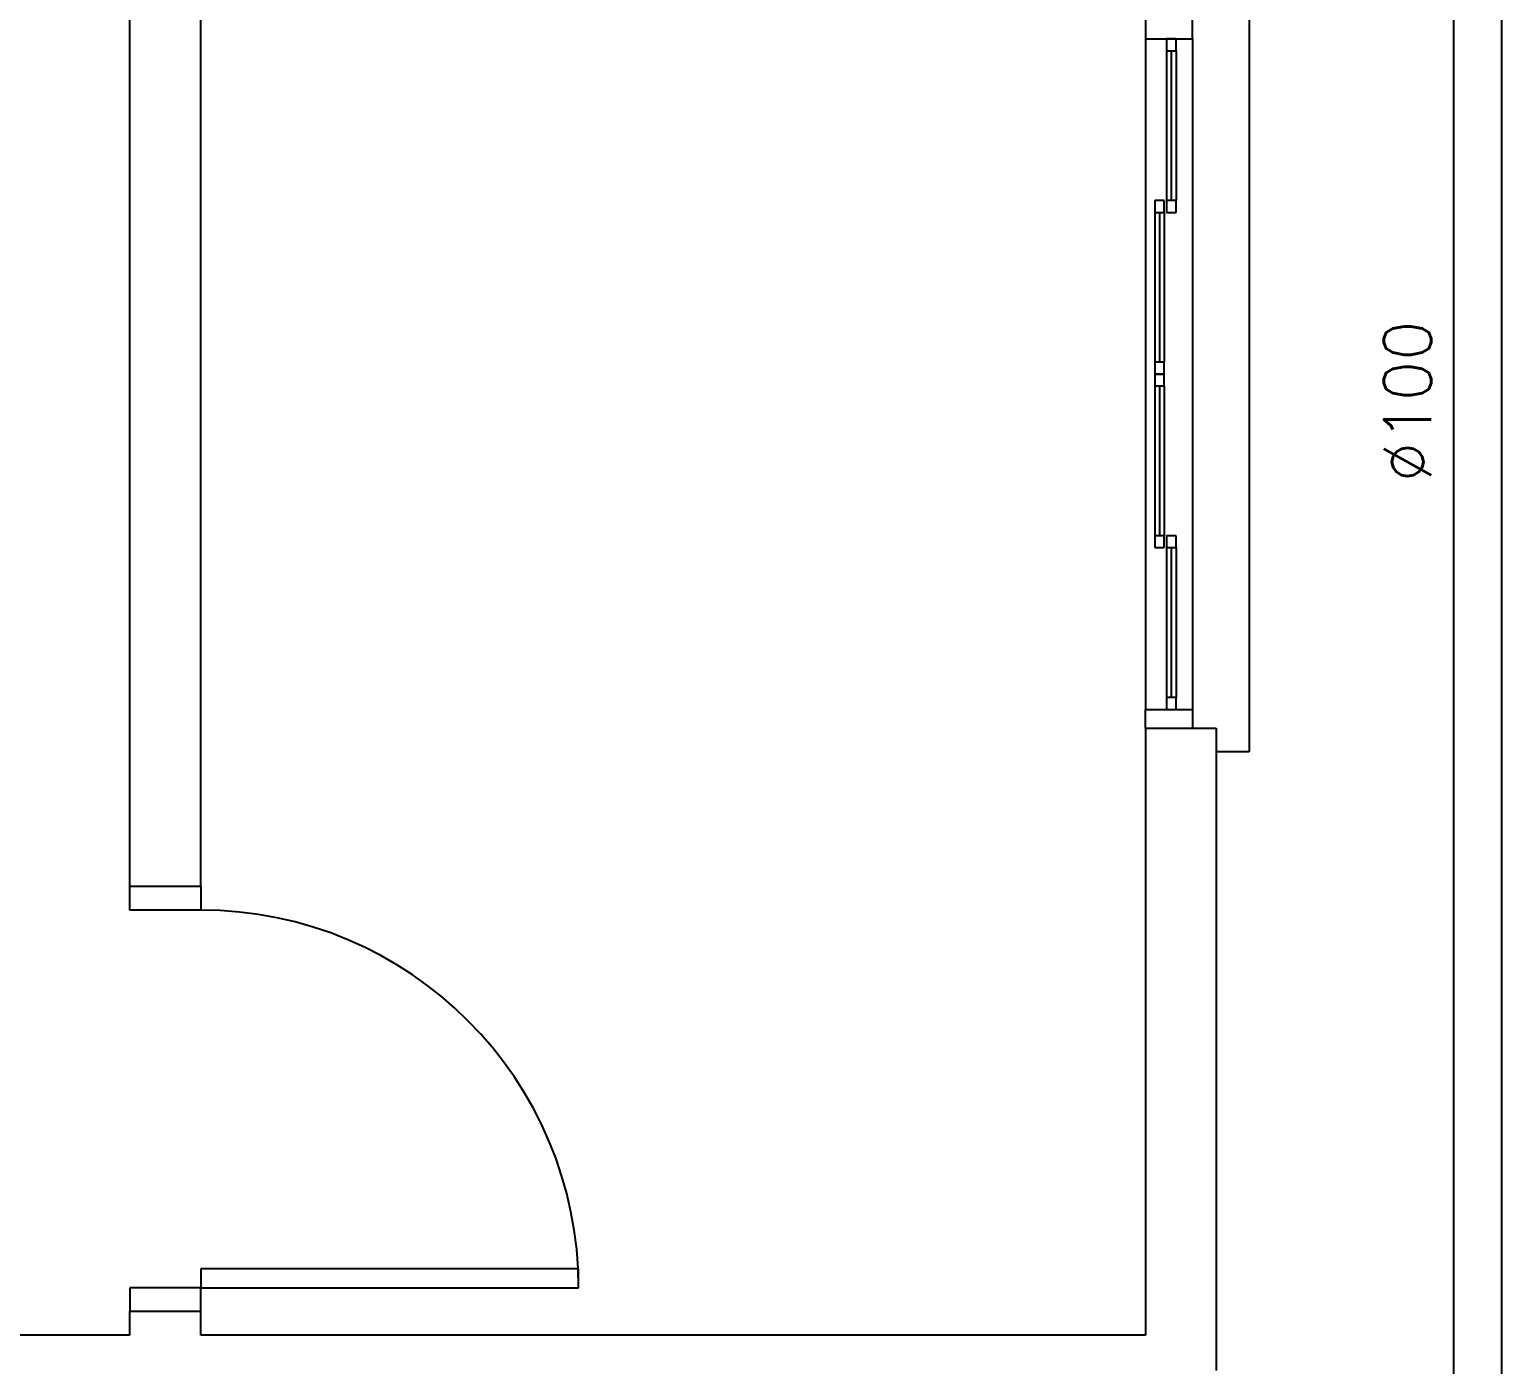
# Model space of a CAD drawing. Extents: x 241 to 398, y 106 to 179.
# Drawn here: x 250.682 to 253.799, y 120.944 to 123.772 of the extents above; entities that cross this region are included whole.
import ezdxf
from ezdxf.enums import TextEntityAlignment as Align

# ---------------------------------------------------------------- set-up
doc = ezdxf.new("R2010")
doc.units = 0
for name, color, linetype in [('ALVVISTA', 8, 'CONTINUOUS'), ('TIGRECAD', 2, 'CONTINUOUS'), ('TINTERNO', 7, 'CONTINUOUS')]:
    doc.layers.add(name, color=color, linetype=linetype)
doc.styles.add('ROMANS', font='romans.shx')

msp = doc.modelspace()

# ---------------------------------------------------------------- linework, layer by layer
at = {"layer": 'ALVVISTA'}
for p, q in [((251.0452, 121.9569, -3.35), (251.0452, 123.9169, -3.35)), ((250.8952, 121.9569, -3.35), (250.8952, 123.8419, -3.35)), ((253.2652, 123.8419, -3.35), (253.2652, 122.2419, -3.35)), ((253.0452, 123.7919, -3.35), (253.0452, 123.7519, -3.35)), ((253.1452, 123.7519, -3.35), (253.1452, 123.7919, -3.35)), ((253.0452, 123.7519, -3.35), (253.0452, 122.3319, -3.35)), ((253.0452, 123.7519, -3.35), (253.1452, 123.7519, -3.35)), ((253.0902, 123.7519, -3.35), (253.0902, 123.7269, -3.35)), ((253.1102, 123.7519, -3.35), (253.0902, 123.7519, -3.35)), ((253.1102, 123.7269, -3.35), (253.1102, 123.7519, -3.35)), ((253.1452, 123.7519, -3.35), (253.1452, 122.3319, -3.35)), ((253.0902, 123.7269, -3.35), (253.0902, 123.4094, -3.35)), ((253.0902, 123.7269, -3.35), (253.1102, 123.7269, -3.35)), ((253.1002, 123.7269, -3.35), (253.1002, 123.4094, -3.35)), ((253.1102, 123.7269, -3.35), (253.1102, 123.4094, -3.35)), ((253.0652, 123.4094, -3.35), (253.0652, 123.3844, -3.35)), ((253.0852, 123.4094, -3.35), (253.0652, 123.4094, -3.35)), ((253.0852, 123.3844, -3.35), (253.0852, 123.4094, -3.35)), ((253.1102, 123.4094, -3.35), (253.0902, 123.4094, -3.35)), ((253.0902, 123.4094, -3.35), (253.0902, 123.3844, -3.35)), ((253.1102, 123.3844, -3.35), (253.1102, 123.4094, -3.35)), ((253.0652, 123.3844, -3.35), (253.0652, 123.0669, -3.35)), ((253.0652, 123.3844, -3.35), (253.0852, 123.3844, -3.35)), ((253.0752, 123.3844, -3.35), (253.0752, 123.0669, -3.35)), ((253.0852, 123.3844, -3.35), (253.0852, 123.0669, -3.35)), ((253.0902, 123.3844, -3.35), (253.1102, 123.3844, -3.35)), ((253.0852, 123.0669, -3.35), (253.0652, 123.0669, -3.35)), ((253.0652, 123.0669, -3.35), (253.0652, 123.0419, -3.35)), ((253.0852, 123.0419, -3.35), (253.0852, 123.0669, -3.35)), ((253.0652, 123.0419, -3.35), (253.0652, 123.0169, -3.35)), ((253.0852, 123.0419, -3.35), (253.0652, 123.0419, -3.35)), ((253.0652, 123.0419, -3.35), (253.0852, 123.0419, -3.35)), ((253.0852, 123.0169, -3.35), (253.0852, 123.0419, -3.35)), ((253.0652, 123.0169, -3.35), (253.0652, 122.6994, -3.35)), ((253.0652, 123.0169, -3.35), (253.0852, 123.0169, -3.35)), ((253.0752, 123.0169, -3.35), (253.0752, 122.6994, -3.35)), ((253.0852, 123.0169, -3.35), (253.0852, 122.6994, -3.35)), ((253.0852, 122.6994, -3.35), (253.0652, 122.6994, -3.35)), ((253.0652, 122.6994, -3.35), (253.0652, 122.6744, -3.35)), ((253.0852, 122.6744, -3.35), (253.0852, 122.6994, -3.35)), ((253.0902, 122.6994, -3.35), (253.0902, 122.6744, -3.35)), ((253.1102, 122.6994, -3.35), (253.0902, 122.6994, -3.35)), ((253.1102, 122.6744, -3.35), (253.1102, 122.6994, -3.35)), ((253.0652, 122.6744, -3.35), (253.0852, 122.6744, -3.35)), ((253.0902, 122.6744, -3.35), (253.0902, 122.3569, -3.35)), ((253.0902, 122.6744, -3.35), (253.1102, 122.6744, -3.35)), ((253.1002, 122.6744, -3.35), (253.1002, 122.3569, -3.35)), ((253.1102, 122.6744, -3.35), (253.1102, 122.3569, -3.35)), ((253.1102, 122.3569, -3.35), (253.0902, 122.3569, -3.35)), ((253.0902, 122.3569, -3.35), (253.0902, 122.3319, -3.35)), ((253.1102, 122.3319, -3.35), (253.1102, 122.3569, -3.35)), ((253.0452, 122.2919, -3.35), (253.0452, 122.3319, -3.35)), ((253.0452, 122.3319, -3.35), (253.1452, 122.3319, -3.35)), ((253.0902, 122.3319, -3.35), (253.1102, 122.3319, -3.35)), ((253.1452, 122.3319, -3.35), (253.1452, 122.2919, -3.35)), ((253.0452, 122.2919, -3.35), (253.1952, 122.2919, -3.35)), ((253.0452, 122.2919, -3.35), (253.0452, 121.0069, -3.35)), ((253.1952, 122.2919, -3.35), (253.1952, 120.9319, -3.35)), ((253.2652, 122.2419, -3.35), (253.1952, 122.2419, -3.35)), ((251.0452, 121.9569, -3.35), (250.8952, 121.9569, -3.35)), ((250.8952, 121.9069, -3.35), (250.8952, 121.9569, -3.35)), ((251.0452, 121.9569, -3.35), (251.0452, 121.9069, -3.35)), ((251.0452, 121.9069, -3.35), (250.8952, 121.9069, -3.35)), ((251.8452, 121.1469, -3.35), (251.0452, 121.1469, -3.35)), ((251.0452, 121.1469, -3.35), (251.0452, 121.1069, -3.35)), ((251.8452, 121.1069, -3.35), (251.8452, 121.1469, -3.35)), ((251.0452, 121.1069, -3.35), (250.8952, 121.1069, -3.35)), ((250.8952, 121.1069, -3.35), (250.8952, 121.0569, -3.35)), ((251.0452, 121.1069, -3.35), (251.8452, 121.1069, -3.35)), ((251.0452, 121.0569, -3.35), (251.0452, 121.1069, -3.35)), ((250.8952, 121.0069, -3.35), (250.8952, 121.0569, -3.35)), ((251.0452, 121.0569, -3.35), (250.8952, 121.0569, -3.35)), ((251.0452, 121.0069, -3.35), (251.0452, 121.0569, -3.35)), ((250.8952, 121.0069, -3.35), (247.3452, 121.0069, -3.35)), ((253.0452, 121.0069, -3.35), (251.0452, 121.0069, -3.35))]:
    msp.add_line(p, q, dxfattribs=at)
msp.add_arc((251.0452, 121.1069, -3.35), 0.8, 0, 90, dxfattribs=at)
at = {"layer": 'TIGRECAD'}
for p, q in [((253.6978, 125.1872, -3.35), (253.6978, 119.8172, -3.35)), ((253.7994, 125.1872, -3.35), (253.7994, 119.8172, -3.35))]:
    msp.add_line(p, q, dxfattribs=at)

# ---------------------------------------------------------------- texts
at = {"layer": 'TINTERNO', "style": 'ROMANS'}
msp.add_text('%%c100', height=0.1, rotation=90, dxfattribs=at).set_placement((253.6805, 122.9845), align=Align.BOTTOM_CENTER)

doc.saveas('drawing.dxf')
